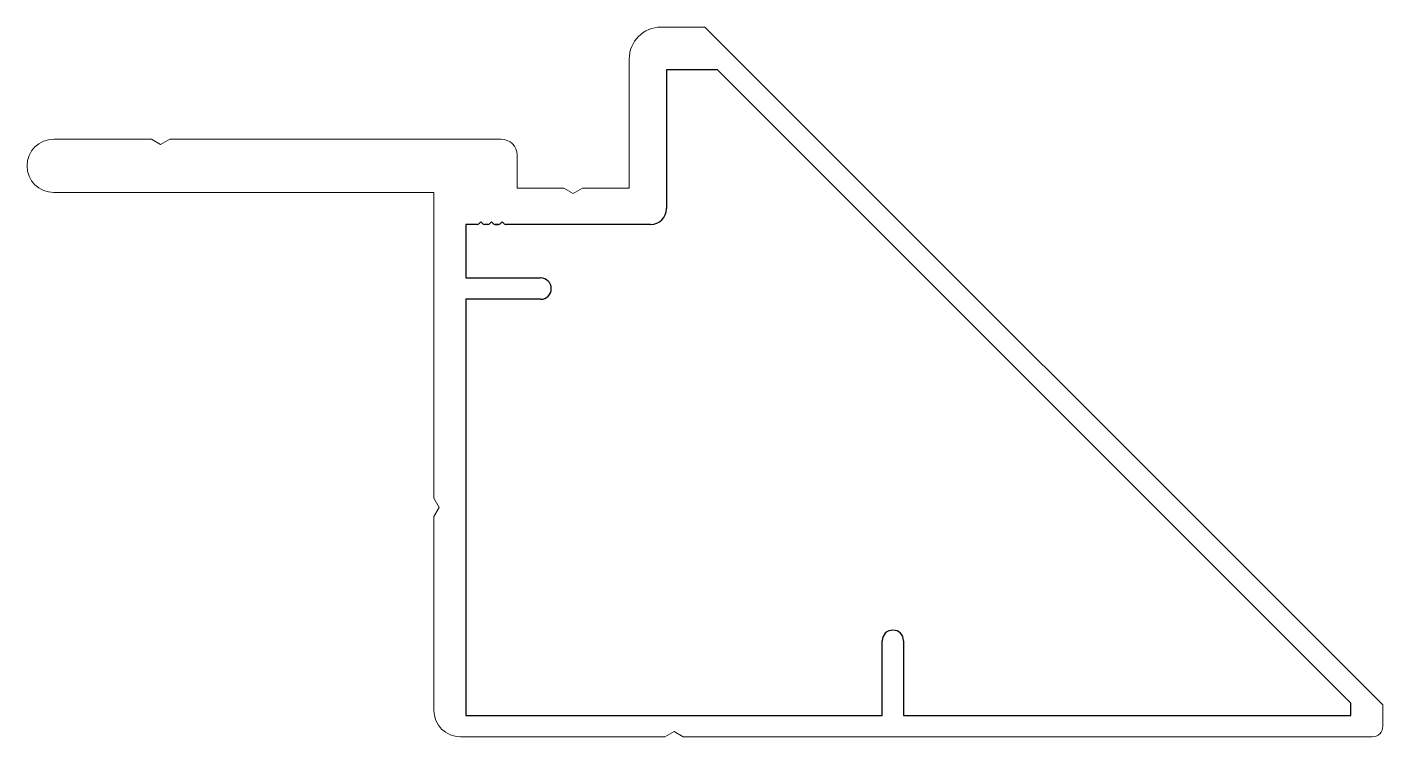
# Model space of a CAD drawing. Header units: inches. Extents: x -61 to 66, y 1 to 68.
import ezdxf

# ---------------------------------------------------------------- set-up
doc = ezdxf.new("R2010")
doc.units = ezdxf.units.IN
doc.header["$MEASUREMENT"] = 0
doc.layers.add('1', color=7, linetype='Continuous')

msp = doc.modelspace()

# ---------------------------------------------------------------- linework, layer by layer
at = {"color": 7, "linetype": 'Continuous', "lineweight": 0}
for p, q in [((2.58, 67.57), (-1.52, 67.57)), ((66.08, 4.07), (2.58, 67.57)), ((-4.52, 64.57), (-4.52, 52.47)), ((-49.28, 57.07), (-58.42, 57.07)), ((-48.42, 56.57), (-49.28, 57.07)), ((-47.55, 57.07), (-48.42, 56.57)), ((-16.52, 57.07), (-47.55, 57.07)), ((-15.02, 52.47), (-15.02, 55.57)), ((-10.63, 52.47), (-15.02, 52.47)), ((-9.77, 51.97), (-10.63, 52.47)), ((-8.9, 52.47), (-9.77, 51.97)), ((-4.52, 52.47), (-8.9, 52.47)), ((-58.42, 52.07), (-22.82, 52.07)), ((-22.82, 52.07), (-22.82, 23.43)), ((-22.82, 23.43), (-22.32, 22.57)), ((-22.32, 22.57), (-22.82, 21.7)), ((-22.82, 21.7), (-22.82, 3.57)), ((66.08, 2.07), (66.08, 4.07)), ((-1.18, 1.07), (-0.32, 1.57)), ((-0.32, 1.57), (0.55, 1.07)), ((-20.32, 1.07), (-1.18, 1.07)), ((0.55, 1.07), (65.08, 1.07))]:
    msp.add_line(p, q, dxfattribs=at)
for centre, radius, start, end in [((-1.52, 64.57), 3, 90, 180), ((-58.42, 54.57), 2.5, 90, 270), ((-16.52, 55.57), 1.5, 0, 90), ((-20.32, 3.57), 2.5, 180, 270), ((65.08, 2.07), 1, 270, 360)]:
    msp.add_arc(centre, radius, start, end, dxfattribs=at)
at = {"layer": '1', "color": 6, "linetype": 'Continuous'}
for p, q in [((3.75, 63.57), (-1.02, 63.57)), ((-1.02, 63.57), (-1.02, 50.57)), ((63.08, 4.24), (3.75, 63.57)), ((-18.77, 49.07), (-19.82, 49.07)), ((-19.82, 49.07), (-19.82, 44.07)), ((-18.42, 49.31), (-18.59, 49.14)), ((-18.24, 49.14), (-18.41, 49.31)), ((-17.77, 49.07), (-18.06, 49.07)), ((-17.42, 49.31), (-17.59, 49.14)), ((-17.24, 49.14), (-17.41, 49.31)), ((-16.77, 49.07), (-17.06, 49.07)), ((-17.06, 49.07), (-16.77, 49.07)), ((-16.77, 49.07), (-17.06, 49.07)), ((-17.06, 49.07), (-16.77, 49.07)), ((-16.77, 49.07), (-17.06, 49.07)), ((-16.42, 49.31), (-16.59, 49.14)), ((-16.24, 49.14), (-16.41, 49.31)), ((-2.52, 49.07), (-16.06, 49.07)), ((-16.06, 49.07), (-16.06, 49.07)), ((-19.82, 44.07), (-12.82, 44.07)), ((-12.82, 42.07), (-19.82, 42.07)), ((-19.82, 42.07), (-19.82, 3.07)), ((19.18, 3.07), (19.18, 10.07)), ((21.18, 10.07), (21.18, 3.07)), ((63.08, 3.07), (63.08, 4.24)), ((-19.82, 3.07), (19.18, 3.07)), ((21.18, 3.07), (63.08, 3.07))]:
    msp.add_line(p, q, dxfattribs=at)
for centre, radius, start, end in [((-2.52, 50.57), 1.5, 270, 0), ((-18.77, 49.32), 0.25, 270, 315), ((-18.42, 49.31), 0.008, 45, 135), ((-18.06, 49.32), 0.25, 225, 270), ((-17.77, 49.32), 0.25, 270, 315), ((-17.42, 49.31), 0.008, 45, 135), ((-17.06, 49.32), 0.25, 225, 270), ((-16.77, 49.32), 0.25, 270, 315), ((-16.42, 49.31), 0.008, 45, 135), ((-16.06, 49.32), 0.25, 225, 270), ((-12.82, 43.07), 1, 270, 90), ((20.18, 10.07), 1, 360, 180)]:
    msp.add_arc(centre, radius, start, end, dxfattribs=at)

doc.saveas('drawing.dxf')
